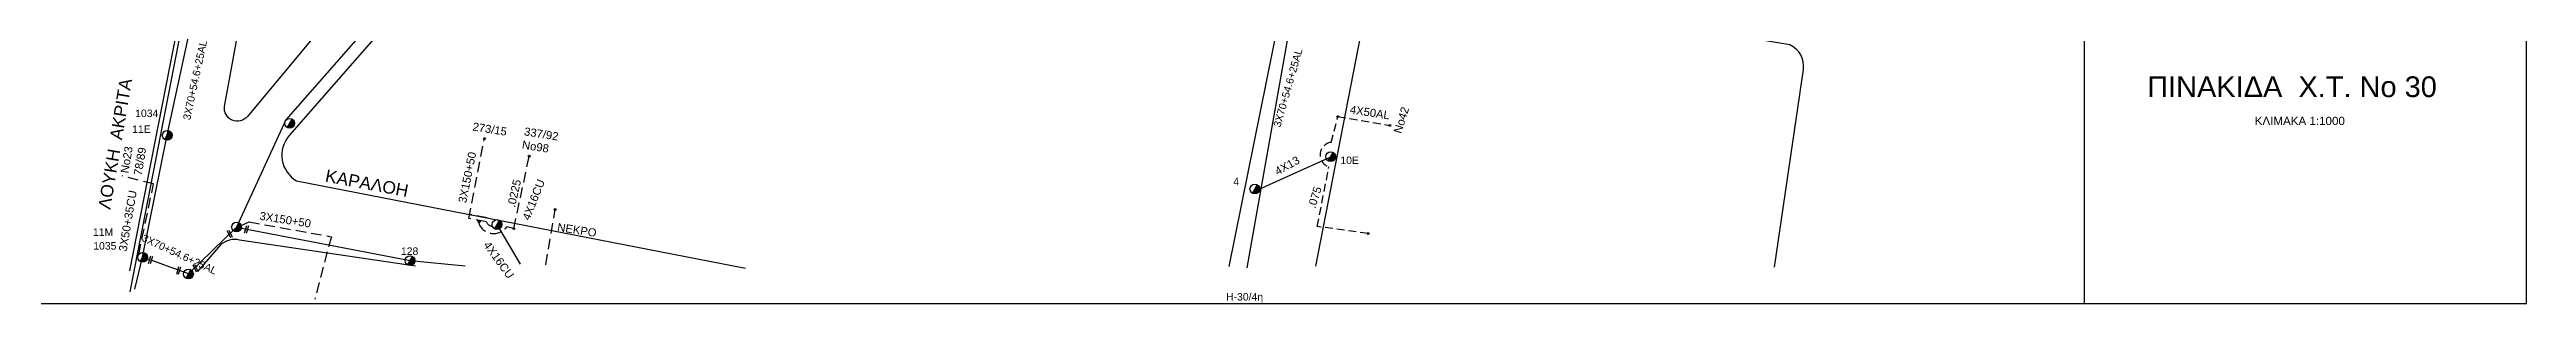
# Model space of a CAD drawing. Header units: millimetres. Extents: x 72 to 3039, y -786 to 786.
# Drawn here: x 1593 to 2190, y -308 to -247 of the extents above; entities that cross this region are included whole.
import ezdxf

# ---------------------------------------------------------------- set-up
doc = ezdxf.new("R2010")
doc.units = ezdxf.units.MM
doc.linetypes.add('DASHED', pattern=[19.05, 12.7, -6.35])
for name, color, linetype in [('Pillar OTE', 7, 'Continuous'), ('Άγνωστα', 7, 'Continuous'), ('Γυμνά εναέρια ΧΤ (3Φ)   4x16CU', 7, 'Continuous'), ('Επιγραφές - Σχήματα', 7, 'Continuous'), ('Καλώδια ΧΤ   3x150+50AL', 7, 'DASHED'), ('Καλώδια ΧΤ   3x150AL+50CU', 7, 'DASHED'), ('Μηχανική τομή', 7, 'Continuous'), ('Στύλος ΦΜ', 7, 'Continuous'), ('Στύλος ΦΜ @ 1', 7, 'Continuous'), ('Συνδέσεις', 7, 'Continuous'), ('Συνεστραμμένα ΧΤ   3x70+54.6+25 AL', 7, 'SYN_LINE'), ('Συνεστραμμένα ΧΤ   4x120+25 AL', 7, 'SYN_LINE'), ('Υπόβαθρο ΔΕΗ', 7, 'Continuous'), ('Υπόγεια Καλώδια Δικτύου ΧΤ   .075', 7, 'DASHED'), ('Υπόγεια καλώδια Παροχών ΧΤ   .0225', 7, 'DASHED'), ('Υπόγεια καλώδια Παροχών ΧΤ   4x16CU', 7, 'DASHED'), ('Υπόγεια καλώδια Παροχών ΧΤ   4x50AL', 7, 'DASHED')]:
    doc.layers.add(name, color=color, linetype=linetype)
doc.styles.get("Standard").update_dxf_attribs({"font": 'arial.ttf'})
doc.linetypes.add('SYN_LINE', pattern='A,0.5,-0.0001,["/\\/\\/\\/",Standard,S=0.1,R=0,X=0,Y=-0.05],-0.25', length=0.7501)

# ---------------------------------------------------------------- blocks, each defined once
blk = doc.blocks.new('ΥΠΑΡΧΩΝ ΤΣΙΜΕΝΤΕΝΙΟΣ ΣΤΥΛΟΣ')
at = {"layer": 'Στύλος ΦΜ'}
blk.add_hatch(color=7, dxfattribs=at).paths.add_polyline_path([(-1.3, -2.3, 0.574793), (2.6, 0, 0.268822), (1.3, 2.3)])
at = {"layer": 'Στύλος ΦΜ', "color": 7}
blk.add_line((-1.3, -2.3), (1.3, 2.3), dxfattribs=at)
blk.add_circle((0, 0), 2.62, dxfattribs=at)
at = {"layer": 'Στύλος ΦΜ', "flags": 4}
for tag, p in [('ΤΥΠΟΣ', (-4.9, 3)), ('ΑΡΙΘΜΟΣ', (-4.7, 8.1))]:
    blk.add_attdef(tag, p, '', height=4, dxfattribs=at)
blk = doc.blocks.new('_ΣΥΝΔΕΣΗ')
at = {"layer": 'Συνδέσεις', "linetype": 'SYN_LINE', "ltscale": 40}
blk.add_hatch(color=256, dxfattribs=at).paths.add_polyline_path([(0.5, 0, 1), (-0.5, 0, 1)])
at = {"layer": 'Συνδέσεις'}
blk.add_circle((0, 0), 0.5, dxfattribs=at)
blk = doc.blocks.new('ΜΗΧΑΝΙΚΗ ΤΟΜΗ')
at = {"layer": 'Μηχανική τομή', "ltscale": 40}
for p, q in [((-1.9, 0.8), (1.9, 0.8)), ((1.9, 0), (-1.9, 0))]:
    blk.add_line(p, q, dxfattribs=at)

msp = doc.modelspace()

# ---------------------------------------------------------------- hatches: boundary and pattern name
at = {"layer": 'Pillar OTE', "ltscale": 40}
h = msp.add_hatch(color=256, dxfattribs=at)
h.dxf.hatch_style = 1
h.paths.add_polyline_path([(1696.11, -288.15), (1696.29, -288.87), (1696.73, -288.27)])

# ---------------------------------------------------------------- linework, layer by layer
msp.add_lwpolyline([(1696.73, -288.27), (1696.29, -288.87), (1696.11, -288.15), (1696.73, -288.27)], dxfattribs=at)
at = {"layer": 'Άγνωστα', "color": 30}
msp.add_lwpolyline([(1884.53, -280.64), (1901.77, -272.79)], dxfattribs=at)
at = {"layer": 'Άγνωστα', "linetype": 'DASHED', "ltscale": 0.2}
msp.add_lwpolyline([(1614.28, -296.39), (1617.88, -279.37), (1610.3, -277.43)], dxfattribs=at)
at = {"layer": 'Άγνωστα', "color": 62, "linetype": 'DASHED', "ltscale": 0.2}
msp.add_lwpolyline([(1712.49, -298.86), (1714.75, -285.54)], dxfattribs=at)
at = {"layer": 'Άγνωστα', "color": 85, "linetype": 'SYN_LINE', "ltscale": 20}
msp.add_lwpolyline([(1637.88, -289.78), (1626.29, -301.08)], dxfattribs=at)
at = {"layer": 'Άγνωστα', "color": 85}
msp.add_lwpolyline([(1637.88, -289.78), (1679.75, -297.86), (1693.04, -299.14)], dxfattribs=at)
at = {"layer": 'Γυμνά εναέρια ΧΤ (3Φ)   4x16CU', "color": 62, "linetype": 'SYN_LINE', "ltscale": 11}
msp.add_lwpolyline([(1700.7, -289.16), (1706.33, -298.72)], dxfattribs=at)
at = {"layer": 'Επιγραφές - Σχήματα'}
msp.add_lwpolyline([(111.68, -308.22), (2083.59, -308.22), (2083.59, 775.16), (111.68, 775.16)], close=True, dxfattribs=at)
at = {"layer": 'Επιγραφές - Σχήματα', "ltscale": 10}
msp.add_lwpolyline([(2076.09, -308.22), (2190.17, -308.22), (2190.17, 775.16), (2076.09, 775.16)], dxfattribs=at)
at = {"layer": 'Καλώδια ΧΤ   3x150+50AL', "color": 5, "ltscale": 0.2}
msp.add_lwpolyline([(1638.98, -289.36), (1640.9, -288.53), (1660.75, -292.11), (1656.74, -307.17)], dxfattribs=at)
at = {"layer": 'Καλώδια ΧΤ   3x150AL+50CU', "color": 7, "linetype": 'DASHED', "ltscale": 0.2}
for points in [[(1698.35, -287.56), (1694.11, -286.74)], [(1698.16, -288.54), (1693.92, -287.72)]]:
    msp.add_lwpolyline(points, dxfattribs=at)
at = {"layer": 'Συνεστραμμένα ΧΤ   3x70+54.6+25 AL', "color": 85, "ltscale": 20}
msp.add_lwpolyline([(1613.36, -304.76), (1615.24, -297.06), (1621.16, -267.61), (1630.58, -223.99), (1638.61, -178.67)], dxfattribs=at)
at = {"layer": 'Συνεστραμμένα ΧΤ   3x70+54.6+25 AL', "color": 5, "ltscale": 20}
msp.add_lwpolyline([(1711.47, -193.18), (1693.73, -213.05), (1677.14, -232.68), (1649.81, -263.93), (1637.88, -289.78)], dxfattribs=at)
at = {"layer": 'Συνεστραμμένα ΧΤ   3x70+54.6+25 AL', "color": 30, "ltscale": 20}
msp.add_lwpolyline([(1894.76, -225.13), (1881.56, -299.6)], dxfattribs=at)
at = {"layer": 'Συνεστραμμένα ΧΤ   3x70+54.6+25 AL', "color": 85, "ltscale": 15}
msp.add_lwpolyline([(1626.29, -301.08), (1615.25, -297.06)], dxfattribs=at)
at = {"layer": 'Συνεστραμμένα ΧΤ   4x120+25 AL', "color": 2, "ltscale": 20}
msp.add_lwpolyline([(1637.98, -179.42), (1636.23, -181.49), (1612.14, -305.39)], dxfattribs=at)
at = {"layer": 'Υπόβαθρο ΔΕΗ'}
for points in [[(1612.17, -300.32), (1635.88, -179.42), (1553.28, -161.97, 0.446838), (1539.54, -169.22), (1518.14, -300.19)], [(1634.99, -260.68), (1649.49, -181.49), (1699.94, -191.55), (1640.51, -263.1, -0.752572), (1634.99, -260.68, -10.640884)], [(1877.26, -299.31), (1892.44, -224.42), (1719.27, -195.5, 0.230161), (1711.67, -197.75), (1650.58, -267.71, 0.470476), (1652.36, -278.63), (1760.66, -299.66)], [(2008.85, -299.49), (2015.79, -251.71, 0.338495), (2012.49, -245.8), (1916, -229.71, 0.447807), (1910.8, -233.89), (1898.11, -299.23)], [(1681.06, -299.23), (1638.57, -292.9, 0.248653), (1634.13, -294.02), (1628.49, -300.47)]]:
    msp.add_lwpolyline(points, format="xyb", dxfattribs=at)
at = {"layer": 'Υπόγεια Καλώδια Δικτύου ΧΤ   .075', "color": 30, "ltscale": 0.15}
msp.add_lwpolyline([(1910.78, -291.34), (1898.52, -289.63), (1901.35, -275.24, -0.802879), (1901.86, -269.35, -1.21332)], format="xyb", dxfattribs=at)
at = {"layer": 'Υπόγεια καλώδια Παροχών ΧΤ   .0225', "color": 62, "linetype": 'DASHED', "ltscale": 0.2}
for points in [[(1699.7, -289.57, -0.298654), (1698.16, -288.54), (1693.92, -287.72), (1697.67, -268.43)], [(1704.74, -290.16), (1703.04, -289.74, -0.595934), (1696.29, -288.87)]]:
    msp.add_lwpolyline(points, format="xyb", dxfattribs=at)
msp.add_lwpolyline([(1704.74, -290.16), (1704.74, -290.16), (1708.49, -272.66)], dxfattribs=at)
at = {"layer": 'Υπόγεια καλώδια Παροχών ΧΤ   4x50AL', "color": 30, "ltscale": 0.15}
msp.add_lwpolyline([(1901.86, -269.35), (1901.86, -269.35), (1903.51, -263.12), (1916.07, -265.23)], dxfattribs=at)

# ---------------------------------------------------------------- block references
at = {"layer": 'Μηχανική τομή'}
for p, xscale, yscale, zscale, rotation in [((1636.07, -291.54), 0.4999999999999449, 0.4999999999999449, 0.4999999999999449, 295.7591109177764), ((1640.09, -290.28), 0.4999999999999117, 0.4999999999999117, 0.4999999999999117, 253.1564043400596), ((1616.93, -297.65), 0.4999999999999117, 0.4999999999999117, 0.4999999999999117, 253.1564043400596), ((1623.73, -300.21), 0.4999999999999117, 0.4999999999999117, 0.4999999999999117, 253.1564043400596), ((1627.81, -299.84), 0.4999999999999202, 0.4999999999999202, 0.4999999999999202, 295.7591109177705)]:
    msp.add_blockref('ΜΗΧΑΝΙΚΗ ΤΟΜΗ', p, dxfattribs=dict(at, xscale=xscale, yscale=yscale, zscale=zscale, rotation=rotation))
at = {"layer": 'Στύλος ΦΜ @ 1', "ltscale": 40}
ref = msp.add_blockref('ΥΠΑΡΧΩΝ ΤΣΙΜΕΝΤΕΝΙΟΣ ΣΤΥΛΟΣ', (1621.16, -267.61), dxfattribs=dict(at, xscale=0.4499999999998181, yscale=0.4499999999998181, zscale=0.4499999999998181))
ref.add_attrib('ΤΥΠΟΣ', '11Ε', (1612.71, -267.04), dxfattribs={"layer": 'Στύλος ΦΜ', "height": 1.8, "flags": 4})
ref.add_attrib('ΑΡΙΘΜΟΣ', '1034', (1613.43, -263.22), dxfattribs={"layer": 'Στύλος ΦΜ', "height": 1.8, "flags": 4})
at = {"layer": 'Στύλος ΦΜ @ 1', "ltscale": 40, "xscale": 0.4499999999998181, "yscale": 0.4499999999998181, "zscale": 0.4499999999998181}
for p in [(1650.69, -264.71), (1637.88, -289.77), (1700.7, -289.16), (1626.29, -301.08)]:
    msp.add_blockref('ΥΠΑΡΧΩΝ ΤΣΙΜΕΝΤΕΝΙΟΣ ΣΤΥΛΟΣ', p, dxfattribs=at)
at = {"layer": 'Στύλος ΦΜ @ 1', "ltscale": 40}
ref = msp.add_blockref('ΥΠΑΡΧΩΝ ΤΣΙΜΕΝΤΕΝΙΟΣ ΣΤΥΛΟΣ', (1901.77, -272.78), dxfattribs=dict(at, xscale=0.4499999999998181, yscale=0.4499999999998181, zscale=0.4499999999998181))
ref.add_attrib('ΤΥΠΟΣ', '10E', (1904.1, -274.55), dxfattribs={"layer": 'Στύλος ΦΜ', "height": 1.8, "flags": 4})
ref = msp.add_blockref('ΥΠΑΡΧΩΝ ΤΣΙΜΕΝΤΕΝΙΟΣ ΣΤΥΛΟΣ', (1883.48, -280.6), dxfattribs=dict(at, xscale=0.4499999999998181, yscale=0.4499999999998181, zscale=0.4499999999998181))
ref.add_attrib('ΑΡΙΘΜΟΣ', '4', (1878.28, -279.69), dxfattribs={"layer": 'Στύλος ΦΜ', "height": 1.8, "flags": 4})
ref = msp.add_blockref('ΥΠΑΡΧΩΝ ΤΣΙΜΕΝΤΕΝΙΟΣ ΣΤΥΛΟΣ', (1615.24, -297.06), dxfattribs=dict(at, xscale=0.4499999999998181, yscale=0.4499999999998181, zscale=0.4499999999998181))
ref.add_attrib('ΤΥΠΟΣ', '11Μ', (1603.25, -291.9), dxfattribs={"layer": 'Στύλος ΦΜ', "height": 1.8, "flags": 4})
ref.add_attrib('ΑΡΙΘΜΟΣ', '1035', (1603.32, -295.21), dxfattribs={"layer": 'Στύλος ΦΜ', "height": 1.8, "flags": 4})
ref = msp.add_blockref('ΥΠΑΡΧΩΝ ΤΣΙΜΕΝΤΕΝΙΟΣ ΣΤΥΛΟΣ', (1679.74, -297.86), dxfattribs=dict(at, xscale=0.4499999999998181, yscale=0.4499999999998181, zscale=0.4499999999998181))
ref.add_attrib('ΤΥΠΟΣ', '128', (1677.53, -296.5), dxfattribs={"layer": 'Στύλος ΦΜ', "height": 1.8, "flags": 4})
at = {"layer": 'Συνδέσεις', "xscale": 0.4499999999998181, "yscale": 0.4499999999998181, "zscale": 0.4499999999998181}
for p in [(1697.67, -268.43), (1903.51, -263.12), (1916.07, -265.23), (1708.49, -272.65), (1714.75, -285.53), (1704.74, -290.16), (1910.78, -291.34)]:
    msp.add_blockref('_ΣΥΝΔΕΣΗ', p, dxfattribs=at)

# ---------------------------------------------------------------- texts
at = {"layer": 'Άγνωστα', "char_height": 1.8, "width": 23.5192, "attachment_point": 1}
for s, insert, rotation in [('{\\H1.083x;3X150+50}', (1691.34, -283.72), 78.53697), ('{\\H1.083x;4X13}', (1888.03, -275.64), 29.3182), ('{\\H1.083x;3X50+35CU}', (1609.45, -295.47), 80.50147)]:
    msp.add_mtext(s, dxfattribs=dict(at, insert=insert, rotation=rotation))
at = {"layer": 'Γυμνά εναέρια ΧΤ (3Φ)   4x16CU', "insert": (1698.9, -292.97), "char_height": 1.8, "width": 23.5192, "attachment_point": 1, "rotation": 305.99997}
msp.add_mtext('{\\H1.083x;4X16CU}', dxfattribs=at)
at = {"layer": 'Επιγραφές - Σχήματα', "attachment_point": 1}
for s, insert, char_height, width, rotation in [('ΛOYKH  AKPITA', (1604.47, -285.16), 3, 47.7578, 80.50147), ('{\\H1.083x;No42}', (1916.9, -266.76), 1.8, 23.5192, 72.43955), ('{\\H1.083x;273/15}', (1695, -264.52), 1.8, 23.5192, 351.05919), ('{\\H1.083x;337/92\\PNo98}', (1707.43, -265.68), 1.8, 23.5192, 351.05919), ('{\\H1.083x;No23\\P78/89}', (1609.87, -276.58), 1.8, 23.5192, 80.50147), ('KΑΡΑΛΟΗ', (1659.65, -275.83), 3, 23.5192, 349.28923), ('{\\H1.083x;NEKPO}', (1715.44, -288.77), 1.8, 23.5192, 351.05919)]:
    msp.add_mtext(s, dxfattribs=dict(at, insert=insert, char_height=char_height, width=width, rotation=rotation))
at = {"layer": 'Επιγραφές - Σχήματα', "ltscale": 10, "width": 78.759, "attachment_point": 1}
for s, insert, char_height in [('ΠΙΝΑΚΙΔΑ  Χ.Τ. Νο 30', (2098.69, -253.4), 5), ('ΚΛΙΜΑΚΑ 1:1000', (2124.63, -263.15), 2)]:
    msp.add_mtext(s, dxfattribs=dict(at, insert=insert, char_height=char_height))
at = {"layer": 'Επιγραφές - Σχήματα', "insert": (1876.53, -305.71), "char_height": 1.8, "width": 36.4294, "attachment_point": 1}
msp.add_mtext('H-30/4η', dxfattribs=at)
at = {"layer": 'Καλώδια ΧΤ   3x150+50AL', "insert": (1643.63, -286.06), "char_height": 1.8, "width": 23.5192, "attachment_point": 1, "rotation": 351.05919}
msp.add_mtext('{\\H1.083x;3X150+50}', dxfattribs=at)
at = {"layer": 'Συνεστραμμένα ΧΤ   3x70+54.6+25 AL', "char_height": 1.8, "width": 16.2172, "attachment_point": 1}
for insert, rotation in [((1624.94, -263.69), 77.96329), ((1887.9, -265.33), 74.07277), ((1615.63, -291.4), 335.02702)]:
    msp.add_mtext('3X70+54.6+25AL', dxfattribs=dict(at, insert=insert, rotation=rotation))
at = {"layer": 'Υπόγεια Καλώδια Δικτύου ΧΤ   .075', "insert": (1896.18, -284.83), "char_height": 1.8, "width": 23.5192, "attachment_point": 1, "rotation": 72.43955}
msp.add_mtext('{\\H1.083x;.075}', dxfattribs=at)
at = {"layer": 'Υπόγεια καλώδια Παροχών ΧΤ   .0225', "insert": (1703.13, -284.74), "char_height": 1.8, "width": 23.5192, "attachment_point": 1, "rotation": 77.18297}
msp.add_mtext('{\\H1.083x;.0225}', dxfattribs=at)
at = {"layer": 'Υπόγεια καλώδια Παροχών ΧΤ   4x16CU', "insert": (1706.73, -287.6), "char_height": 1.8, "width": 23.5192, "attachment_point": 1, "rotation": 68.53857}
msp.add_mtext('{\\H1.083x;4X16CU}', dxfattribs=at)
at = {"layer": 'Υπόγεια καλώδια Παροχών ΧΤ   4x50AL', "insert": (1906.6, -260.38), "char_height": 1.8, "width": 23.5192, "attachment_point": 1, "rotation": 351.05919}
msp.add_mtext('{\\H1.083x;4X50AL}', dxfattribs=at)

doc.saveas('drawing.dxf')
